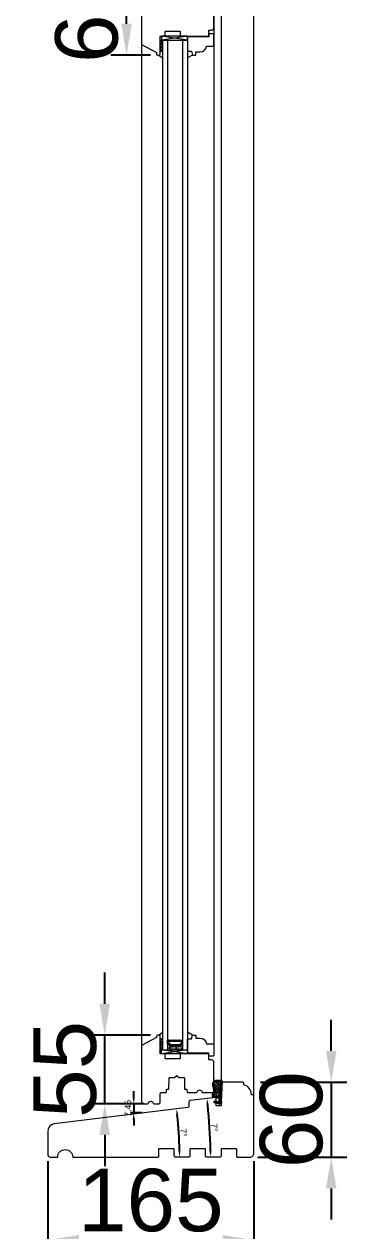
# Model space of a CAD drawing. Header units: millimetres. Extents: x 0 to 182016, y 11 to 3710.
# Drawn here: x 68661 to 68919, y 1253 to 2219 of the extents above; entities that cross this region are included whole.
import ezdxf

# ---------------------------------------------------------------- set-up
doc = ezdxf.new("R2010")
doc.units = ezdxf.units.MM
doc.layers.add('Matmenys', color=10, linetype='Continuous', lineweight=20)
doc.layers.add('Testinės profilio linijos', color=7, linetype='Continuous', lineweight=5)
doc.layers.add('Stiklo paketas', color=7, linetype='Continuous')
doc.styles.get("Standard").update_dxf_attribs({"font": 'arial.ttf'})
doc.dimstyles.new('2', dxfattribs={"dimscale": 2, "dimtxt": 2.5, "dimasz": 2.5, "dimexe": 1.25, "dimexo": 0.625, "dimtad": 1, "dimtxsty": 'Standard', "dimcen": 2.5, "dimadec": 0, "dimazin": 0, "dimtfac": 1, "dimtmove": 0, "dimatfit": 3, "dimfxl": 1, "dimarcsym": 0})
doc.dimstyles.new('Padidinti matmenys', dxfattribs={"dimscale": 10, "dimtxt": 5, "dimasz": 2.5, "dimexe": 1.25, "dimexo": 0.625, "dimtad": 1, "dimdec": 1, "dimtxsty": 'Standard', "dimcen": 2.5, "dimadec": 0, "dimazin": 0, "dimtfac": 1, "dimtdec": 1, "dimtmove": 0, "dimatfit": 3, "dimfxl": 1, "dimarcsym": 0})

# ---------------------------------------------------------------- blocks, each defined once
blk = doc.blocks.new('*D1627')
at = {"color": 0, "lineweight": -2, "transparency": 16777216}
for p, q in [((68906.87, 1397.16), (68906.87, 1422.16)), ((68850.25, 1372.16), (68919.37, 1372.16)), ((68906.87, 1372.16), (68906.87, 1312.16)), ((68848.25, 1312.16), (68919.37, 1312.16)), ((68906.87, 1287.16), (68906.87, 1262.16))]:
    blk.add_line(p, q, dxfattribs=at)
at = {"color": 0, "transparency": 16777216}
for points in [[(68902.7, 1397.16), (68911.03, 1397.16), (68906.87, 1372.16)], [(68902.7, 1287.16), (68911.03, 1287.16), (68906.87, 1312.16)]]:
    blk.add_solid(points, dxfattribs=at)
at = {"layer": 'Defpoints', "color": 0, "transparency": 16777216}
for p in [(68844, 1372.16), (68842, 1312.16), (68906.87, 1312.16)]:
    blk.add_point(p, dxfattribs=at)
at = {"color": 0, "lineweight": 5, "transparency": 16777216, "insert": (68875.09, 1342.16), "char_height": 50, "attachment_point": 5, "rotation": 90}
blk.add_mtext('60', dxfattribs=at)
blk = doc.blocks.new('*D1628')
at = {"color": 0, "lineweight": -2, "transparency": 16777216}
for p, q in [((68680, 1308.91), (68680, 1233.2)), ((68845, 1308.91), (68845, 1233.2)), ((68820, 1245.7), (68705, 1245.7))]:
    blk.add_line(p, q, dxfattribs=at)
at = {"color": 0, "transparency": 16777216}
for points in [[(68705, 1249.86), (68705, 1241.53), (68680, 1245.7)], [(68820, 1249.86), (68820, 1241.53), (68845, 1245.7)]]:
    blk.add_solid(points, dxfattribs=at)
at = {"layer": 'Defpoints', "color": 0, "transparency": 16777216}
for p in [(68680, 1315.16), (68845, 1315.16), (68680, 1245.7)]:
    blk.add_point(p, dxfattribs=at)
at = {"color": 0, "lineweight": 5, "transparency": 16777216, "insert": (68762.5, 1277.47), "char_height": 50, "attachment_point": 5}
blk.add_mtext('165', dxfattribs=at)
blk = doc.blocks.new('*D1629')
at = {"layer": 'Defpoints', "color": 0, "transparency": 16777216}
for p in [(68758.43, 1354.96), (68748.83, 1347.51), (68756.75, 1347.51)]:
    blk.add_point(p, dxfattribs=at)
at = {"layer": 'Matmenys', "color": 0, "lineweight": -2, "transparency": 16777216}
for p, q in [((68748.83, 1359.96), (68748.83, 1364.96)), ((68757.18, 1354.96), (68746.33, 1354.96)), ((68748.83, 1354.96), (68748.83, 1347.51)), ((68755.5, 1347.51), (68746.33, 1347.51)), ((68748.83, 1342.51), (68748.83, 1337.51))]:
    blk.add_line(p, q, dxfattribs=at)
at = {"layer": 'Matmenys', "color": 0, "transparency": 16777216}
for points in [[(68747.99, 1359.96), (68749.66, 1359.96), (68748.83, 1354.96)], [(68747.99, 1342.51), (68749.66, 1342.51), (68748.83, 1347.51)]]:
    blk.add_solid(points, dxfattribs=at)
at = {"layer": 'Matmenys', "color": 0, "lineweight": 5, "transparency": 16777216, "insert": (68744.58, 1351.24), "char_height": 5, "attachment_point": 5, "rotation": 90}
blk.add_mtext('7,45', dxfattribs=at)
blk = doc.blocks.new('*D1630')
at = {"layer": 'Defpoints', "color": 0, "transparency": 16777216}
for p in [(68756.75, 1347.51), (68792.13, 1351.85), (68785.25, 1325.19), (68782, 1312.36), (68793, 1312.36)]:
    blk.add_point(p, dxfattribs=at)
at = {"layer": 'Matmenys', "color": 0, "lineweight": -2, "transparency": 16777216}
blk.add_arc((68470.48, 1312.36), 315.03, 0.90939, 6.09061, dxfattribs=at)
at = {"layer": 'Matmenys', "color": 0, "transparency": 16777216}
for points in [[(68782.9, 1345.69), (68784.56, 1345.88), (68783.16, 1350.75)], [(68786.3, 1317.37), (68784.63, 1317.36), (68785.51, 1312.36)]]:
    blk.add_solid(points, dxfattribs=at)
at = {"layer": 'Matmenys', "color": 0, "lineweight": 5, "transparency": 16777216, "insert": (68788.66, 1331.82), "char_height": 5, "attachment_point": 5, "rotation": 273.5}
blk.add_mtext('7°', dxfattribs=at)
blk = doc.blocks.new('*D1631')
at = {"layer": 'Defpoints', "color": 0, "transparency": 16777216}
for p in [(68793.92, 1357.43), (68814.48, 1359.96), (68809.02, 1343.56), (68807, 1312.36), (68818, 1312.36)]:
    blk.add_point(p, dxfattribs=at)
at = {"layer": 'Matmenys', "color": 0, "lineweight": -2, "transparency": 16777216}
blk.add_arc((68426.84, 1312.36), 383.46, 0.7471, 6.2529, dxfattribs=at)
at = {"layer": 'Matmenys', "color": 0, "transparency": 16777216}
for points in [[(68807.19, 1354.03), (68808.84, 1354.22), (68807.44, 1359.09)], [(68811.1, 1317.37), (68809.43, 1317.36), (68810.3, 1312.36)]]:
    blk.add_solid(points, dxfattribs=at)
at = {"layer": 'Matmenys', "color": 0, "lineweight": 5, "transparency": 16777216, "insert": (68813.33, 1335.95), "char_height": 5, "attachment_point": 5, "rotation": 273.49212}
blk.add_mtext('7°', dxfattribs=at)
blk = doc.blocks.new('*D2055')
at = {"color": 0, "lineweight": -2, "transparency": 16777216}
for p, q in [((68725.66, 1434.96), (68725.66, 1459.96)), ((68762.25, 1409.96), (68713.16, 1409.96)), ((68725.66, 1354.96), (68725.66, 1409.96)), ((68749.75, 1354.96), (68713.16, 1354.96)), ((68725.66, 1329.96), (68725.66, 1304.96))]:
    blk.add_line(p, q, dxfattribs=at)
at = {"color": 0, "transparency": 16777216}
for points in [[(68721.49, 1434.96), (68729.82, 1434.96), (68725.66, 1409.96)], [(68721.49, 1329.96), (68729.82, 1329.96), (68725.66, 1354.96)]]:
    blk.add_solid(points, dxfattribs=at)
at = {"layer": 'Defpoints', "color": 0, "transparency": 16777216}
for p in [(68725.66, 1409.96), (68768.5, 1409.96), (68756, 1354.96)]:
    blk.add_point(p, dxfattribs=at)
at = {"color": 0, "lineweight": 5, "transparency": 16777216, "insert": (68693.98, 1382.46), "char_height": 50, "attachment_point": 5, "rotation": 90}
blk.add_mtext('55', dxfattribs=at)
blk = doc.blocks.new('*D2057')
at = {"color": 0, "lineweight": -2, "ltscale": 0.1, "transparency": 16777216}
for p, q in [((68762.25, 2259.67), (68730.62, 2259.67)), ((68743.12, 2219.67), (68743.12, 2234.67)), ((68762.25, 2194.67), (68730.62, 2194.67))]:
    blk.add_line(p, q, dxfattribs=at)
at = {"color": 0, "ltscale": 0.1, "transparency": 16777216}
for points in [[(68738.96, 2234.67), (68747.29, 2234.67), (68743.12, 2259.67)], [(68738.96, 2219.67), (68747.29, 2219.67), (68743.12, 2194.67)]]:
    blk.add_solid(points, dxfattribs=at)
at = {"layer": 'Defpoints', "color": 0, "ltscale": 0.1, "transparency": 16777216}
for p in [(68743.12, 2259.67), (68768.5, 2259.67), (68768.5, 2194.67)]:
    blk.add_point(p, dxfattribs=at)
at = {"color": 0, "ltscale": 0.1, "transparency": 16777216, "insert": (68711.34, 2227.17), "char_height": 50, "attachment_point": 5, "rotation": 90}
blk.add_mtext('65', dxfattribs=at)

msp = doc.modelspace()

# ---------------------------------------------------------------- hatches: boundary and pattern name
at = {"lineweight": 0, "ltscale": 0.5}
h = msp.add_hatch(dxfattribs=at)
h.set_pattern_fill('ANSI37', color=256, scale=0.5, style=0)
h.set_pattern_definition([(45, (68769.9984, 1310.8163), (-1.122532, 1.122532), []), (135, (68769.9984, 1310.8163), (-1.122532, -1.122532), [])])
h.paths.add_polyline_path([(68771.9984316, 2197.6690019), (68771.9984316, 2206.6690019), (68769.9984316, 2206.6690019), (68769.9984316, 2197.6690019)])
h = msp.add_hatch(dxfattribs=at)
h.set_pattern_fill('ANSI37', color=256, scale=0.5, style=0)
h.set_pattern_definition([(45, (68769.9984, 1804.9619), (-1.122532, 1.122532), []), (135, (68769.9984, 1804.9619), (-1.122532, -1.122532), [])])
h.paths.add_polyline_path([(68771.9984311, 1406.9617728), (68771.9984311, 1397.9617728), (68769.9984311, 1397.9617728), (68769.9984311, 1406.9617728)])
at = {"lineweight": 0}
h = msp.add_hatch(dxfattribs=at)
h.set_pattern_fill('JIS_WOOD', color=256, style=0)
h.set_pattern_definition([(315, (55868.5894, 20148.7329), (-0.5, -0.5), [])])
h.paths.add_polyline_path([(68785.9977221, 1400.9617728), (68777.9977221, 1400.9617728), (68775.9977221, 1402.9617728), (68775.9977221, 1405.9617728), (68788.0343046, 1405.9795063), (68787.9977221, 1402.9617728)])
h.paths.add_polyline_path([(68778.4119356, 1401.9617728), (68785.5835085, 1401.9617728), (68786.9977221, 1403.3759864), (68786.9977221, 1404.9617728), (68776.9977221, 1404.9617728), (68776.9977221, 1403.3759864)], flags=16)
h = msp.add_hatch(dxfattribs=at)
h.set_pattern_fill('HEX', color=256, scale=0.25, style=0)
h.set_pattern_definition([(360, (55868.5894, 20148.7329), (-7e-16, -1.374815), [0.79375, -1.5875]), (240, (55868.5894, 20148.7329), (-1.190624716, 0.6874075), [0.79375, -1.5875]), (300, (55869.3832, 20148.7329), (-1.190624716, -0.6874075), [0.79375, -1.5875])])
h.paths.add_polyline_path([(68775.9977221, 1397.9617728), (68775.9977221, 1402.9617728), (68777.9977221, 1400.9617728), (68785.9977221, 1400.9617728), (68787.9977221, 1402.9617728), (68787.9984311, 1397.9617728)])
at = {"layer": 'Matmenys'}
h = msp.add_hatch(dxfattribs=at)
h.set_pattern_fill('ANSI37', color=252, scale=0.5, angle=-183.5893456117, style=0)
h.set_pattern_definition([(221.4106544, (-203375.0022, 4937.1764), (1.0500540025, -1.190606082), []), (311.4106544, (-203375.0022, 4937.1764), (1.190606082, 1.0500540025), [])])
edge = h.paths.add_edge_path()
edge.add_arc((68818.3040074, 1370.2250745), 0.1, -3.5893456117, 86.4106543883)
edge.add_line((68818.3102679, 1370.3248783), (68816.7625822, 1370.4219615))
edge.add_arc((68816.7782334, 1370.6714711), 0.25, 86.4106543883, 266.4106543883, ccw=False)
edge.add_line((68816.7938846, 1370.9209807), (68818.8405896, 1370.792595))
edge.add_arc((68818.8343291, 1370.6927912), 0.1, -3.589345619, 86.4106543883, ccw=False)
edge.add_line((68818.9341329, 1370.6865307), (68819.0097759, 1370.6817858))
edge.add_line((68819.0097759, 1370.6817858), (68819.1340903, 1372.6635867))
edge.add_spline(control_points=[(68819.1340903, 1372.6635867), (68819.1222879, 1372.7427452), (68819.1111124, 1372.8127368), (68819.0893185, 1372.8964876), (68819.0799327, 1372.9200519), (68819.0672378, 1372.943935), (68819.0609885, 1372.9519946), (68819.0353997, 1372.9764824), (68819.0061627, 1372.9953753), (68818.9018429, 1373.0290786), (68818.8289107, 1373.0422005), (68818.5759277, 1373.0619027), (68818.3620936, 1373.0514044), (68817.9196151, 1373.0320762), (68817.7002863, 1373.0276009), (68817.2803954, 1373.0265247), (68817.0773092, 1373.0295567), (68816.4871019, 1373.0422671), (68816.1190518, 1373.0554435), (68815.3658703, 1373.0551818), (68814.9891205, 1373.0366855), (68814.396016, 1372.9334992), (68814.1684451, 1372.8736051), (68813.7713439, 1372.7205695), (68813.5995562, 1372.6378201), (68813.2583885, 1372.4338199), (68813.0921858, 1372.3137051), (68812.8010261, 1372.04626), (68812.6774461, 1371.8985864), (68812.5177273, 1371.6174018), (68812.4701734, 1371.4821056), (68812.4105684, 1371.1808067), (68812.3998651, 1371.0172067), (68812.413609, 1370.4326099), (68812.5083632, 1369.9686944), (68812.6801055, 1369.0761982), (68812.7638001, 1368.649118), (68812.9749864, 1367.5707694), (68813.1087204, 1366.9127188), (68813.2336464, 1365.9196169), (68813.2641403, 1365.6160157), (68813.2884757, 1364.9939721), (68813.280935, 1364.6780681), (68813.1960507, 1364.1288598), (68813.134712, 1363.8927764), (68812.9622517, 1363.492125), (68812.8674032, 1363.3334925), (68812.6831349, 1363.0348337), (68812.5932773, 1362.8933765), (68812.4371943, 1362.5915936), (68812.3672241, 1362.4265409), (68812.2474929, 1362.0614191), (68812.2044904, 1361.860469), (68812.1805917, 1361.5210524), (68812.1937975, 1361.3790669), (68812.2538367, 1361.1838463), (68812.2905769, 1361.1185185), (68812.399126, 1360.9917951), (68812.4711922, 1360.9326173), (68812.7352798, 1360.7755397), (68812.976388, 1360.69404), (68813.526799, 1360.5774227), (68813.8349941, 1360.5408912), (68814.4312119, 1360.4876197), (68814.7187629, 1360.4683973), (68815.2492528, 1360.4250378), (68815.4975112, 1360.4029016), (68815.9023135, 1360.3666873), (68816.0597169, 1360.3526009), (68816.3836492, 1360.3244788), (68816.5619665, 1360.3094427), (68816.8648335, 1360.2411577), (68816.9826555, 1360.2055227), (68817.1951343, 1360.109926), (68817.2890491, 1360.056779), (68817.4342429, 1359.9381383), (68817.489261, 1359.8825161), (68817.578353, 1359.7587488), (68817.6112324, 1359.6951218), (68817.6594005, 1359.5762577), (68817.6762818, 1359.5191807), (68817.7022257, 1359.4186003), (68817.7119433, 1359.3742047), (68817.7209792, 1359.3332084)], knot_values=[0, 0, 0, 0, 0.2245066002, 0.2245066002, 0.377043448, 0.377043448, 0.5295802957, 0.5295802957, 0.8082977366, 0.8082977366, 1.0870151774, 1.0870151774, 1.6244414062, 1.6244414062, 2.161867635, 2.161867635, 2.6992938638, 2.6992938638, 3.7741463214, 3.7741463214, 5.0334406395, 5.0334406395, 5.8656302806, 5.8656302806, 6.5060139406, 6.5060139406, 7.1463976006, 7.1463976006, 7.7996240151, 7.7996240151, 8.3563201169, 8.3563201169, 8.9130162187, 8.9130162187, 10.239934143, 10.239934143, 11.5668520673, 11.5668520673, 13.5970761059, 13.5970761059, 14.4582175179, 14.4582175179, 15.3193589298, 15.3193589298, 15.9856015553, 15.9856015553, 16.5061017172, 16.5061017172, 17.0266018791, 17.0266018791, 17.547102041, 17.547102041, 18.1672448488, 18.1672448488, 18.7176261004, 18.7176261004, 19.1465766047, 19.1465766047, 19.5755271091, 19.5755271091, 20.3898249977, 20.3898249977, 21.2041228863, 21.2041228863, 21.9655448497, 21.9655448497, 22.7269668131, 22.7269668131, 23.2229068178, 23.2229068178, 23.7188468224, 23.7188468224, 24.0184411081, 24.0184411081, 24.2549295987, 24.2549295987, 24.4119994701, 24.4119994701, 24.5501072405, 24.5501072405, 24.6882150108, 24.6882150108, 24.8099116426, 24.8099116426, 24.8099116426, 24.8099116426], degree=3, periodic=0)
edge.add_line((68817.7209792, 1359.3332084), (68818.4038113, 1370.218814))

# ---------------------------------------------------------------- linework, layer by layer
at = {"lineweight": 9}
for p, q in [((68812.9984311, 2585.1922216), (68812.9984311, 1402.9617728)), ((68771.9984311, 2206.6690019), (68771.9984311, 1397.9618579)), ((68775.9984311, 2206.6690019), (68775.9984311, 1397.9618579)), ((68787.9984311, 2206.6690019), (68787.9984311, 1397.9618579)), ((68791.9984311, 2206.6690019), (68791.9984311, 1397.9618579))]:
    msp.add_line(p, q, dxfattribs=at)
at = {"lineweight": 0}
for p, q in [((68769.9984316, 2206.6690019), (68772.9984316, 2206.6690019)), ((68791.9977225, 2206.6690019), (68770.9977225, 2209.6690019)), ((68791.9977225, 2209.6690019), (68770.9977225, 2206.6690019)), ((68768.9984316, 2194.6690019), (68771.9984316, 2192.3823368)), ((68769.9984316, 2197.6690019), (68771.9984316, 2197.6690019)), ((68795.9984316, 2194.6690019), (68791.9984316, 2192.3823368)), ((68768.9984311, 1409.9617728), (68771.9984311, 1412.2484379)), ((68795.9984311, 1409.9617728), (68791.9984311, 1412.2484379)), ((68769.9984311, 1406.9617728), (68771.9984311, 1406.9617728)), ((68769.9984311, 1397.9617728), (68772.9984311, 1397.9617728)), ((68791.9977221, 1397.9617728), (68770.9977221, 1394.9617728)), ((68791.9977221, 1394.9617728), (68770.9977221, 1397.9617728))]:
    msp.add_line(p, q, dxfattribs=at)
at = {"color": 1}
for p, q in [((68819.1340903, 1372.6635867), (68818.178433, 1357.4286419)), ((68819.4308104, 1372.7078269), (68818.4695157, 1357.3830115)), ((68817.428011, 1359.2686356), (68817.3175815, 1357.5081843))]:
    msp.add_line(p, q, dxfattribs=at)
for p, q in [((68818.3102679, 1370.3248783), (68816.7625822, 1370.4219615)), ((68818.8405896, 1370.792595), (68816.7938846, 1370.9209807)), ((68817.4733192, 1355.3850489), (68818.4038113, 1370.218814)), ((68817.9770129, 1355.4282668), (68818.9341329, 1370.6865307)), ((68818.9341329, 1370.6865307), (68819.0097759, 1370.6817858)), ((68813.0945221, 1355.863033), (68813.3151769, 1356.8383849)), ((68817.4416125, 1354.8795864), (68813.0945221, 1355.863033)), ((68816.5351834, 1356.1099197), (68813.3151769, 1356.8383849)), ((68816.424856, 1355.6222437), (68816.5351834, 1356.1099197)), ((68817.4733192, 1355.3850489), (68816.424856, 1355.6222437)), ((68817.4323736, 1354.7323005), (68817.4416125, 1354.8795864)), ((68817.9313928, 1354.7009981), (68817.4323736, 1354.7323005)), ((68818.9978574, 1355.7313394), (68817.9313928, 1354.7009981)), ((68819.0447554, 1356.47898), (68817.9770129, 1355.4282668)), ((68818.9978574, 1355.7313394), (68819.0447554, 1356.47898))]:
    msp.add_line(p, q)
at = {"lineweight": 0}
for points in [[(68791.9977225, 2209.6690019), (68770.9977225, 2209.6690019), (68770.9977225, 2206.6690019), (68791.9977225, 2206.6690019)], [(68785.9977221, 1400.9617728), (68777.9977221, 1400.9617728), (68775.9977221, 1402.9617728), (68775.9977221, 1405.9617728), (68787.9977221, 1405.9617728), (68787.9977221, 1402.9617728)], [(68785.5835085, 1401.9617728), (68778.4119356, 1401.9617728), (68776.9977221, 1403.3759864), (68776.9977221, 1404.9617728), (68786.9977221, 1404.9617728), (68786.9977221, 1403.3759864)], [(68791.9977221, 1394.9617728), (68770.9977221, 1394.9617728), (68770.9977221, 1397.9617728), (68791.9977221, 1397.9617728)]]:
    msp.add_lwpolyline(points, close=True, dxfattribs=at)
for points in [[(68806.9984316, 2201.6690019), (68812.9984316, 2201.6690019), (68812.9984316, 2210.6690019, 0.4142135624), (68811.9984316, 2211.6690019), (68808.9984316, 2211.6690019), (68808.9984316, 2209.1690019), (68791.9984316, 2209.1690019), (68791.9984316, 2197.6690019), (68794.9984316, 2197.6690019), (68795.9984316, 2194.6690019), (68798.4984316, 2194.6690019), (68798.4984316, 2197.1690019), (68802.0234944, 2197.1690019, 0.3851703882), (68806.9984316, 2201.6690019)], [(68806.9984311, 1402.9617728), (68812.9984311, 1402.9617728), (68812.9984311, 1393.9617728, -0.4142135624), (68811.9984311, 1392.9617728), (68808.9984311, 1392.9617728), (68808.9984311, 1395.4617728), (68791.9984311, 1395.4617728), (68791.9984311, 1406.9617728), (68794.9984311, 1406.9617728), (68795.9984311, 1409.9617728), (68798.4984311, 1409.9617728), (68798.4984311, 1407.4617728), (68802.0234939, 1407.4617728, -0.3851703882), (68806.9984311, 1402.9617728)]]:
    msp.add_lwpolyline(points, format="xyb", dxfattribs=at)
at = {"lineweight": 5}
for points in [[(68769.92854, 1355.9530463), (68769.9897804, 1362.9704994, -0.4116598905), (68770.9897423, 1363.9617728), (68774.5282677, 1363.9617728, 0.4040361542), (68775.0279802, 1364.4443231), (68775.0883205, 1366.1722427, -0.4040262258), (68775.3881378, 1366.4617728), (68776.4412594, 1366.4617728, 0.4091108014), (68776.9411832, 1366.9530466), (68777.093286, 1375.6670086, -0.4091108014), (68777.3932403, 1375.9617728), (68781.4170603, 1375.9617728, 0.1989123674), (68781.7706137, 1376.1082194), (68783.0362991, 1377.3739049, -0.4142135624), (68783.4605632, 1377.3739049), (68784.7262486, 1376.1082194, 0.1989123674), (68785.079802, 1375.9617728), (68789.1036219, 1375.9617728, -0.4091108014), (68789.4035763, 1375.6670086), (68789.555679, 1366.9530466, 0.4091108014), (68790.0556029, 1366.4617728), (68791.1087245, 1366.4617728, -0.4040262258), (68791.4085417, 1366.1722427), (68791.468882, 1364.4443231, 0.4040262258), (68791.9685774, 1363.9617728), (68799.0489414, 1363.9617728, 0.3563939587), (68799.5388393, 1364.3617728, -0.8164965809), (68803.4580229, 1364.3617728, 0.3563939587), (68803.9479209, 1363.9617728), (68811.9984311, 1363.9617728, 0.4142135624), (68812.9984311, 1364.9617728), (68812.9984311, 1387.9617728, 0.4142135624), (68810.9984311, 1389.9617728), (68809.2958245, 1389.9617728, -0.4116598905), (68808.9958359, 1390.2591549), (68808.9591221, 1394.4661361, 0.4116598905), (68808.4591412, 1394.9617728), (68786.5289942, 1394.9617728, 0.4116598905), (68786.0290132, 1394.4661361), (68786.0010263, 1391.2591549, -0.4116598905), (68785.7010378, 1390.9617728), (68774.2958245, 1390.9617728, -0.4116598905), (68773.9958359, 1391.2591549), (68773.967849, 1394.4661361, 0.4116598905), (68773.467868, 1394.9617728), (68769.9984311, 1394.9617728), (68769.9984311, 1408.9617728, 0.4142135624), (68768.9984311, 1409.9617728), (68768.0071961, 1409.9617728, 0.4116598905), (68767.0072341, 1408.9704994), (68766.9984311, 1407.9617728), (68755.5289596, 1401.8633466, 0.2773245441), (68754.9984311, 1400.980399), (68754.9984311, 1355.9617728, 0.4142135624), (68755.9984311, 1354.9617728), (68760.0489414, 1354.9617728, 0.3563939587), (68760.5388393, 1355.3617728, -0.8164965809), (68764.4580229, 1355.3617728, 0.3563939587), (68764.9479209, 1354.9617728), (68768.9285781, 1354.9617728, 0.4116598905)], [(68699.9984333, 1312.1617728), (68767.9984333, 1312.1617728, 0.4142135624), (68768.9984333, 1313.1617728), (68768.9984333, 1318.6617728, -0.4142135624), (68769.4984333, 1319.1617728), (68780.4984333, 1319.1617728, -0.4142135624), (68780.9984333, 1318.6617728), (68780.9984333, 1313.3617728, 0.4142135624), (68781.9984333, 1312.3617728), (68792.9984333, 1312.3617728, 0.4142135624), (68793.9984333, 1313.3617728), (68793.9984333, 1318.6617728, -0.4142135624), (68794.4984333, 1319.1617728), (68805.4984333, 1319.1617728, -0.4142135624), (68805.9984333, 1318.6617728), (68805.9984333, 1313.3617728, 0.4142135624), (68806.9984333, 1312.3617728), (68817.9984333, 1312.3617728, 0.4142135624), (68818.9984333, 1313.3617728), (68818.9984333, 1318.6617728, -0.4142135624), (68819.4984333, 1319.1617728), (68830.4984333, 1319.1617728, -0.4142135624), (68830.9984333, 1318.6617728), (68830.9984333, 1313.1617728, 0.4142135624), (68831.9984333, 1312.1617728), (68841.9984333, 1312.1617728, 0.4142135624), (68844.9984333, 1315.1617728), (68844.9984315, 1361.1617728, 0.4142135624), (68843.9984315, 1362.1617728), (68843.2891048, 1362.1617728, -0.4001549105), (68842.9894538, 1362.4473074, 0.3090857966), (68837.2011706, 1370.0966181, -0.3199404334), (68836.9965407, 1370.3784413), (68836.9896285, 1371.1704994, 0.4116598904), (68835.9896666, 1372.1617728), (68820.0944647, 1372.1617728, 0.4116598905), (68819.0945028, 1371.1704994), (68819.0070818, 1361.1530463, -0.2023892741), (68818.6984311, 1360.4392157), (68818.6984311, 1353.1617728), (68814.6984311, 1353.1617728), (68814.6984311, 1359.9617728), (68814.5377705, 1359.9617728, 0.0305527633), (68814.4768359, 1359.9580459), (68793.9156887, 1357.4334545, 0.3763733489), (68793.0375961, 1356.4496349), (68793.0060841, 1352.8387159, -0.3763733489), (68792.1279915, 1351.8548963), (68685.2672173, 1338.734043, 0.3788661087), (68679.9984333, 1332.7787661), (68679.9984333, 1314.1617728, 0.4142135624), (68681.9984333, 1312.1617728), (68687.9984333, 1312.1617728, -1)]]:
    msp.add_lwpolyline(points, format="xyb", close=True, dxfattribs=at)
for centre, radius, start, end in [((68816.7782334, 1370.6714711), 0.25, 86.4106543894, 266.4106543894), ((68818.3040074, 1370.2250745), 0.1, 356.4106543908, 86.4106543894), ((68818.8343291, 1370.6927912), 0.1, 356.4106543908, 86.4106543894)]:
    msp.add_arc(centre, radius, start, end)
at = {"color": 1}
msp.add_spline([(68819.4308104, 1372.7078269), (68819.3403136, 1373.0693272), (68818.0664551, 1373.3388681), (68813.3740821, 1372.8504788), (68812.2840759, 1371.807281), (68812.2654595, 1369.6438092), (68812.5958334, 1367.9457693), (68812.9427497, 1365.7803285), (68812.743321, 1363.7436068), (68812.267152, 1362.915362), (68811.9868886, 1361.0608219), (68814.6990672, 1360.168376), (68816.1779428, 1360.0412085), (68816.8652106, 1359.9232371), (68817.307096, 1359.6210314), (68817.428011, 1359.2686356)], degree=3, dxfattribs=at)
msp.add_open_spline([(68819.1340903, 1372.6635867), (68819.1222879, 1372.7427452), (68819.1111124, 1372.8127368), (68819.0893185, 1372.8964876), (68819.0799327, 1372.9200519), (68819.0672378, 1372.943935), (68819.0609885, 1372.9519946), (68819.0353997, 1372.9764824), (68819.0061627, 1372.9953753), (68818.9018429, 1373.0290786), (68818.8289107, 1373.0422005), (68818.5759277, 1373.0619027), (68818.3620936, 1373.0514044), (68817.9196151, 1373.0320762), (68817.7002863, 1373.0276009), (68817.2803954, 1373.0265247), (68817.0773092, 1373.0295567), (68816.4871019, 1373.0422671), (68816.1190518, 1373.0554435), (68815.3658703, 1373.0551818), (68814.9891205, 1373.0366855), (68814.396016, 1372.9334992), (68814.1684451, 1372.8736051), (68813.7713439, 1372.7205695), (68813.5995562, 1372.6378201), (68813.2583885, 1372.4338199), (68813.0921858, 1372.3137051), (68812.8010261, 1372.04626), (68812.6774461, 1371.8985864), (68812.5177273, 1371.6174018), (68812.4701734, 1371.4821056), (68812.4105684, 1371.1808067), (68812.3998651, 1371.0172067), (68812.413609, 1370.4326099), (68812.5083632, 1369.9686944), (68812.6801055, 1369.0761982), (68812.7638001, 1368.649118), (68812.9749864, 1367.5707694), (68813.1087204, 1366.9127188), (68813.2336464, 1365.9196169), (68813.2641403, 1365.6160157), (68813.2884757, 1364.9939721), (68813.280935, 1364.6780681), (68813.1960507, 1364.1288598), (68813.134712, 1363.8927764), (68812.9622517, 1363.492125), (68812.8674032, 1363.3334925), (68812.6831349, 1363.0348337), (68812.5932773, 1362.8933765), (68812.4371943, 1362.5915936), (68812.3672241, 1362.4265409), (68812.2474929, 1362.0614191), (68812.2044904, 1361.860469), (68812.1805917, 1361.5210524), (68812.1937975, 1361.3790669), (68812.2538367, 1361.1838463), (68812.2905769, 1361.1185185), (68812.399126, 1360.9917951), (68812.4711922, 1360.9326173), (68812.7352798, 1360.7755397), (68812.976388, 1360.69404), (68813.526799, 1360.5774227), (68813.8349941, 1360.5408912), (68814.4312119, 1360.4876197), (68814.7187629, 1360.4683973), (68815.2492528, 1360.4250378), (68815.4975112, 1360.4029016), (68815.9023135, 1360.3666873), (68816.0597169, 1360.3526009), (68816.3836492, 1360.3244788), (68816.5619665, 1360.3094427), (68816.8648335, 1360.2411577), (68816.9826555, 1360.2055227), (68817.1951343, 1360.109926), (68817.2890491, 1360.056779), (68817.4342429, 1359.9381383), (68817.489261, 1359.8825161), (68817.578353, 1359.7587488), (68817.6112324, 1359.6951218), (68817.6594005, 1359.5762577), (68817.6762818, 1359.5191807), (68817.7022257, 1359.4186003), (68817.7119433, 1359.3742047), (68817.7209792, 1359.3332084)], degree=3, knots=[0, 0, 0, 0, 0.2245066002, 0.2245066002, 0.377043448, 0.377043448, 0.5295802957, 0.5295802957, 0.8082977366, 0.8082977366, 1.0870151774, 1.0870151774, 1.6244414062, 1.6244414062, 2.161867635, 2.161867635, 2.6992938638, 2.6992938638, 3.7741463214, 3.7741463214, 5.0334406395, 5.0334406395, 5.8656302806, 5.8656302806, 6.5060139406, 6.5060139406, 7.1463976006, 7.1463976006, 7.7996240151, 7.7996240151, 8.3563201169, 8.3563201169, 8.9130162187, 8.9130162187, 10.239934143, 10.239934143, 11.5668520673, 11.5668520673, 13.5970761059, 13.5970761059, 14.4582175179, 14.4582175179, 15.3193589298, 15.3193589298, 15.9856015553, 15.9856015553, 16.5061017172, 16.5061017172, 17.0266018791, 17.0266018791, 17.547102041, 17.547102041, 18.1672448488, 18.1672448488, 18.7176261004, 18.7176261004, 19.1465766047, 19.1465766047, 19.5755271091, 19.5755271091, 20.3898249977, 20.3898249977, 21.2041228863, 21.2041228863, 21.9655448497, 21.9655448497, 22.7269668131, 22.7269668131, 23.2229068178, 23.2229068178, 23.7188468224, 23.7188468224, 24.0184411081, 24.0184411081, 24.2549295987, 24.2549295987, 24.4119994701, 24.4119994701, 24.5501072405, 24.5501072405, 24.6882150108, 24.6882150108, 24.8099116426, 24.8099116426, 24.8099116426, 24.8099116426], dxfattribs=at)
at = {"layer": 'Stiklo paketas', "lineweight": 5}
msp.add_lwpolyline([(68754.9984315, 2251.3519076), (68754.9984315, 2203.6503757, 0.2773245441), (68755.52896, 2202.7674281), (68766.9984315, 2196.6690019), (68767.0072345, 2195.6602754, 0.4116598905), (68768.0071965, 2194.6690019), (68768.9984315, 2194.6690019, 0.4142135624), (68769.9984315, 2195.6690019), (68769.9984315, 2209.6690019), (68773.4678684, 2209.6690019, 0.4116598905), (68773.9678494, 2210.1646387), (68773.9958363, 2213.3716199, -0.4116598905), (68774.2958249, 2213.6690019), (68785.7010382, 2213.6690019, -0.4116598905), (68786.0010267, 2213.3716199), (68786.0290136, 2210.1646387, 0.4116598905), (68786.5289946, 2209.6690019), (68808.4591416, 2209.6690019, 0.4116598905), (68808.9591225, 2210.1646387), (68808.9958363, 2214.3716199, -0.4116598905), (68809.2958249, 2214.6690019), (68810.9984315, 2214.6690019, 0.4142135624), (68812.9984315, 2216.6690019), (68812.9984315, 2237.6690019, 0.4142135624)], format="xyb", dxfattribs=at)
at = {"layer": 'Testinės profilio linijos', "lineweight": 5}
for p, q in [((68818.9984312, 1361.0302358), (68818.9984312, 2628.37824)), ((68844.9984313, 1361.1611677), (68844.9984301, 2628.0601039)), ((68754.9984317, 2586.5082462), (68754.9984311, 1400.980399))]:
    msp.add_line(p, q, dxfattribs=at)

# ---------------------------------------------------------------- dimensions: what is measured, and where the dimension line sits
at = {"color": 1, "ltscale": 0.1}
dim = msp.add_linear_dim(base=(68743.1230693, 2259.6690019), p1=(68768.502814, 2194.6690019), p2=(68768.4984315, 2259.6690019), angle=90, dimstyle='Padidinti matmenys', dxfattribs=at)
dim.commit()
dim.dimension.update_dxf_attribs({"geometry": '*D2057', "text_midpoint": (68743.1230693, 2227.1690019), "dimtype": 160})
at = {"color": 1, "lineweight": 5}
for base, p1, p2, picture, middle in [((68725.6574943, 1409.9617728), (68755.9984311, 1354.9617728), (68768.5028136, 1409.9617728), '*D2055', (68725.6574943, 1382.4617728)), ((68906.866415, 1312.1617728), (68843.9984311, 1372.1617728), (68841.9984333, 1312.1617728), '*D1627', (68906.866415, 1342.1617728))]:
    dim = msp.add_linear_dim(base=base, p1=p1, p2=p2, angle=90, dimstyle='Padidinti matmenys', dxfattribs=at)
    dim.commit()
    dim.dimension.update_dxf_attribs({"geometry": picture, "text_midpoint": middle, "dimtype": 160})
dim = msp.add_linear_dim(base=(68679.9984333, 1245.6961139), p1=(68844.9984333, 1315.1617728), p2=(68679.9984333, 1315.1617728), dimstyle='Padidinti matmenys', dxfattribs=at)
dim.commit()
dim.dimension.update_dxf_attribs({"geometry": '*D1628', "text_midpoint": (68762.4984333, 1277.4747633)})
at = {"layer": 'Matmenys', "lineweight": 5}
dim = msp.add_linear_dim(base=(68748.8260391, 1347.5116013), p1=(68758.4336097, 1354.9617728), p2=(68756.7546924, 1347.5116013), angle=90, dimstyle='2', dxfattribs=at)
dim.commit()
dim.dimension.update_dxf_attribs({"geometry": '*D1629', "text_midpoint": (68748.8260391, 1351.2366871), "dimtype": 160})
dim = msp.add_angular_dim_2l(base=(68809.024395, 1343.5595138), line1=((68806.9984333, 1312.3617728), (68817.9984333, 1312.3617728)), line2=((68814.4768359, 1359.9580459), (68793.9156887, 1357.4334545)), dimstyle='2', dxfattribs=at)
dim.commit()
dim.dimension.update_dxf_attribs({"geometry": '*D1631', "text_midpoint": (68809.583593, 1335.7187565), "dimtype": 162})
dim = msp.add_angular_dim_2l(base=(68785.2465682, 1325.1874334), line1=((68781.9984333, 1312.3617728), (68792.9984333, 1312.3617728)), line2=((68792.1279915, 1351.8548963), (68756.7546924, 1347.5116013)), dimstyle='2', dxfattribs=at)
dim.commit()
dim.dimension.update_dxf_attribs({"geometry": '*D1630', "text_midpoint": (68788.6631822, 1331.8225485)})

doc.saveas('drawing.dxf')
